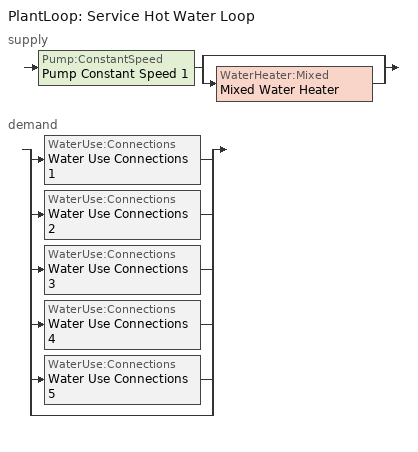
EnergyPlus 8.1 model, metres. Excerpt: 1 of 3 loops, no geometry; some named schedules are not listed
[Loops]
PlantLoop 'Service Hot Water Loop'
 supply: Pump:ConstantSpeed 'Pump Constant Speed 1' > split
  | bypass
  | WaterHeater:Mixed 'Mixed Water Heater'
 demand: split
  | WaterUse:Connections 'Water Use Connections 1'
  | WaterUse:Connections 'Water Use Connections 2'
  | WaterUse:Connections 'Water Use Connections 3'
  | WaterUse:Connections 'Water Use Connections 4'
  | WaterUse:Connections 'Water Use Connections 5'
  | bypass
[PlantLoop]
Service Hot Water Loop: Fluid Type=Water; Plant Equipment Operation Scheme=Service Hot Water Loop Operation Scheme List; Maximum Loop Temperature {C}=100; Minimum Loop Temperature {C}=0; Maximum Loop Flow Rate {m3/s}=Autosize; Minimum Loop Flow Rate {m3/s}=0; Plant Loop Volume {m3}=Autocalculate; Load Distribution Scheme=Optimal
[PlantEquipmentOperationSchemes]
Service Hot Water Loop Operation Scheme List: Control Scheme Object Type 1=PlantEquipmentOperation:HeatingLoad; Control Scheme Name 1=Service Hot Water Loop Heating Operation Scheme; Control Scheme Schedule Name 1=Always On Discrete
[PlantEquipmentOperation:HeatingLoad]
Service Hot Water Loop Heating Operation Scheme: Load Range Lower Limit 1 {W}=0; Load Range Upper Limit 1 {W}=1000000000; Range Equipment List Name 1=Service Hot Water Loop Heating Equipment List
[PlantEquipmentList]
Service Hot Water Loop Heating Equipment List: WaterHeater:Mixed, Mixed Water Heater
[Sizing:Plant]
Service Hot Water Loop: Loop Type=Heating; Design Loop Exit Temperature {C}=60; Loop Design Temperature Difference {deltaC}=50
[Pump:ConstantSpeed]
Pump Constant Speed 1: Rated Flow Rate {m3/s}=Autosize; Rated Pump Head {Pa}=0.001; Rated Power Consumption {W}=0.001; Motor Efficiency=0.999; Fraction of Motor Inefficiencies to Fluid Stream=1; Pump Control Type=Intermittent
[WaterHeater:Mixed]
Mixed Water Heater: Tank Volume {m3}=0.3785; Setpoint Temperature Schedule=Constant 110F Temperature; Deadband Temperature Difference {deltaC}=2; Maximum Temperature Limit {C}=82.22; Heater Control Type=Cycle; Heater Maximum Capacity {W}=845000; Heater Ignition Minimum Flow Rate {m3/s}=0; Heater Ignition Delay {s}=0; Heater Fuel Type=NaturalGas; Heater Thermal Efficiency=0.8; Off Cycle Parasitic Fuel Consumption Rate {W}=20; Off Cycle Parasitic Fuel Type=NaturalGas; Off Cycle Parasitic Heat Fraction to Tank=0.8; On Cycle Parasitic Fuel Consumption Rate {W}=0; On Cycle Parasitic Fuel Type=NaturalGas; On Cycle Parasitic Heat Fraction to Tank=0; Ambient Temperature Indicator=Zone; Ambient Temperature Zone=living; Off Cycle Loss Coefficient to Ambient Temperature {W/K}=6; Off Cycle Loss Fraction to Zone=1; On Cycle Loss Coefficient to Ambient Temperature {W/K}=6; On Cycle Loss Fraction to Zone=1; Use Side Effectiveness=1; Source Side Effectiveness=1; Use Side Design Flow Rate {m3/s}=Autosize; Source Side Design Flow Rate {m3/s}=Autosize; Indirect Water Heating Recovery Time {hr}=1.5
[WaterUse:Connections]
Name | Water Use Equipment Name 1
Water Use Connections 1 | dishwasher
Water Use Connections 2 | clothes_washer
Water Use Connections 3 | showers
Water Use Connections 4 | baths
Water Use Connections 5 | sinks
[WaterUse:Equipment] Target Temperature Schedule=Constant 110F Temperature; Zone=living
Name | Peak Flow Rate {m3/s} | Flow Rate Fraction Schedule
dishwasher | 5.26393e-07 | Monthly draw profile for dishwasher
clothes_washer | 4.24113e-07 | Monthly draw profile for clothes_washer
showers | 3.14445e-06 | Monthly draw profile for showers
baths | 9.47766e-07 | Monthly draw profile for baths
sinks | 1.78261e-06 | Monthly draw profile for sinks
[SetpointManager:Scheduled]
Setpoint Manager Scheduled 1: Control Variable=Temperature; Schedule=SHW Temp
[Schedule:Day:Interval]
Schedule Day 11; Schedule Day 112; Schedule Day 37; Schedule Day 62: No, 24:00, 0
Schedule Day 114: No, 01:00, 0.0798259, 02:00, 0.039913, 03:00, 0.039913, 04:00, 0.039913, 05:00, 0.0798259, 06:00, 0.189587, 07:00, 0.458999, 08:00, 0.578738, 09:00, 0.658564, 10:00, 0.578738, 11:00, 0.458999, 12:00, 0.349238, 13:00, 0.309325, 14:00, 0.2295, 15:00, 0.2295, 16:00, 0.2295, 17:00, 0.389151, 18:00, 0.458999, 19:00, 0.768325, 20:00, 0.997824, 21:00, 0.997824, 22:00, 0.768325, 23:00, 0.658564, 24:00, 0.389151
Schedule Day 116: No, 01:00, 0.08, 02:00, 0.04, 03:00, 0.04, 04:00, 0.04, 05:00, 0.08, 06:00, 0.19, 07:00, 0.46, 08:00, 0.58, 09:00, 0.66, 10:00, 0.58, 11:00, 0.46, 12:00, 0.35, 13:00, 0.31, 14:00, 0.23, 15:00, 0.23, 16:00, 0.23, 17:00, 0.39, 18:00, 0.46, 19:00, 0.77, 20:00, 1, 21:00, 1, 22:00, 0.77, 23:00, 0.66, 24:00, 0.39
Schedule Day 118: No, 01:00, 0.0798123, 02:00, 0.0399061, 03:00, 0.0399061, 04:00, 0.0399061, 05:00, 0.0798123, 06:00, 0.189554, 07:00, 0.458921, 08:00, 0.578639, 09:00, 0.658451, 10:00, 0.578639, 11:00, 0.458921, 12:00, 0.349179, 13:00, 0.309273, 14:00, 0.22946, 15:00, 0.22946, 16:00, 0.22946, 17:00, 0.389085, 18:00, 0.458921, 19:00, 0.768193, 20:00, 0.997653, 21:00, 0.997653, 22:00, 0.768193, 23:00, 0.658451, 24:00, 0.389085
Schedule Day 120: No, 01:00, 0.0792802, 02:00, 0.0396401, 03:00, 0.0396401, 04:00, 0.0396401, 05:00, 0.0792802, 06:00, 0.18829, 07:00, 0.455861, 08:00, 0.574781, 09:00, 0.654061, 10:00, 0.574781, 11:00, 0.455861, 12:00, 0.346851, 13:00, 0.307211, 14:00, 0.22793, 15:00, 0.22793, 16:00, 0.22793, 17:00, 0.386491, 18:00, 0.455861, 19:00, 0.763071, 20:00, 0.991002, 21:00, 0.991002, 22:00, 0.763071, 23:00, 0.654061, 24:00, 0.386491
Schedule Day 122: No, 01:00, 0.0784708, 02:00, 0.0392354, 03:00, 0.0392354, 04:00, 0.0392354, 05:00, 0.0784708, 06:00, 0.186368, 07:00, 0.451207, 08:00, 0.568913, 09:00, 0.647384, 10:00, 0.568913, 11:00, 0.451207, 12:00, 0.34331, 13:00, 0.304074, 14:00, 0.225604, 15:00, 0.225604, 16:00, 0.225604, 17:00, 0.382545, 18:00, 0.451207, 19:00, 0.755282, 20:00, 0.980885, 21:00, 0.980885, 22:00, 0.755282, 23:00, 0.647384, 24:00, 0.382545
Schedule Day 124: No, 01:00, 0.0775403, 02:00, 0.0387702, 03:00, 0.0387702, 04:00, 0.0387702, 05:00, 0.0775403, 06:00, 0.184158, 07:00, 0.445857, 08:00, 0.562167, 09:00, 0.639708, 10:00, 0.562167, 11:00, 0.445857, 12:00, 0.339239, 13:00, 0.300469, 14:00, 0.222928, 15:00, 0.222928, 16:00, 0.222928, 17:00, 0.378009, 18:00, 0.445857, 19:00, 0.746326, 20:00, 0.969254, 21:00, 0.969254, 22:00, 0.746326, 23:00, 0.639708, 24:00, 0.378009
Schedule Day 126: No, 01:00, 0.0767551, 02:00, 0.0383776, 03:00, 0.0383776, 04:00, 0.0383776, 05:00, 0.0767551, 06:00, 0.182293, 07:00, 0.441342, 08:00, 0.556475, 09:00, 0.63323, 10:00, 0.556475, 11:00, 0.441342, 12:00, 0.335804, 13:00, 0.297426, 14:00, 0.220671, 15:00, 0.220671, 16:00, 0.220671, 17:00, 0.374181, 18:00, 0.441342, 19:00, 0.738768, 20:00, 0.959439, 21:00, 0.959439, 22:00, 0.738768, 23:00, 0.63323, 24:00, 0.374181
Schedule Day 128: No, 01:00, 0.0764171, 02:00, 0.0382086, 03:00, 0.0382086, 04:00, 0.0382086, 05:00, 0.0764171, 06:00, 0.181491, 07:00, 0.439399, 08:00, 0.554024, 09:00, 0.630441, 10:00, 0.554024, 11:00, 0.439399, 12:00, 0.334325, 13:00, 0.296116, 14:00, 0.219699, 15:00, 0.219699, 16:00, 0.219699, 17:00, 0.372534, 18:00, 0.439399, 19:00, 0.735515, 20:00, 0.955214, 21:00, 0.955214, 22:00, 0.735515, 23:00, 0.630441, 24:00, 0.372534
Schedule Day 13; Schedule Day 15; Schedule Day 17; Schedule Day 19; Schedule Day 21; Schedule Day 23; Schedule Day 25; Schedule Day 27; Schedule Day 29; Schedule Day 31; Schedule Day 33; Schedule Day 35: No, 01:00, 0.135135, 02:00, 0.0630631, 03:00, 0.045045, 04:00, 0.027027, 05:00, 0.027027, 06:00, 0.0900901, 07:00, 0.18018, 08:00, 0.279279, 09:00, 0.522523, 10:00, 0.585586, 11:00, 0.504505, 12:00, 0.432432, 13:00, 0.369369, 14:00, 0.414414, 15:00, 0.342342, 16:00, 0.324324, 17:00, 0.342342, 18:00, 0.441441, 19:00, 0.783784, 20:00, 1, 21:00, 0.810811, 22:00, 0.603604, 23:00, 0.396396, 24:00, 0.279279
Schedule Day 36: No, 24:00, 43.3333
Schedule Day 39; Schedule Day 41; Schedule Day 43; Schedule Day 45; Schedule Day 47; Schedule Day 49; Schedule Day 51; Schedule Day 53; Schedule Day 55; Schedule Day 57; Schedule Day 59; Schedule Day 61: No, 01:00, 0.104651, 02:00, 0.0813953, 03:00, 0.0465116, 04:00, 0.0465116, 05:00, 0.0813953, 06:00, 0.127907, 07:00, 0.255814, 08:00, 0.569767, 09:00, 0.848837, 10:00, 1, 11:00, 0.976744, 12:00, 0.872093, 13:00, 0.77907, 14:00, 0.697674, 15:00, 0.604651, 16:00, 0.569767, 17:00, 0.581395, 18:00, 0.569767, 19:00, 0.569767, 20:00, 0.569767, 21:00, 0.569767, 22:00, 0.546512, 23:00, 0.372093, 24:00, 0.197674
Schedule Day 64: No, 01:00, 0.0930719, 02:00, 0.0423054, 03:00, 0.0253833, 04:00, 0.0423054, 05:00, 0.118455, 06:00, 0.439976, 07:00, 0.998408, 08:00, 0.989947, 09:00, 0.803803, 10:00, 0.62612, 11:00, 0.507665, 12:00, 0.397671, 13:00, 0.287677, 14:00, 0.245371, 15:00, 0.211527, 16:00, 0.219988, 17:00, 0.253833, 18:00, 0.329982, 19:00, 0.355366, 20:00, 0.355366, 21:00, 0.355366, 22:00, 0.346904, 23:00, 0.245371, 24:00, 0.177683
Schedule Day 66: No, 01:00, 0.0932203, 02:00, 0.0423729, 03:00, 0.0254237, 04:00, 0.0423729, 05:00, 0.118644, 06:00, 0.440678, 07:00, 1, 08:00, 0.991525, 09:00, 0.805085, 10:00, 0.627119, 11:00, 0.508475, 12:00, 0.398305, 13:00, 0.288136, 14:00, 0.245763, 15:00, 0.211864, 16:00, 0.220339, 17:00, 0.254237, 18:00, 0.330508, 19:00, 0.355932, 20:00, 0.355932, 21:00, 0.355932, 22:00, 0.347458, 23:00, 0.245763, 24:00, 0.177966
Schedule Day 68: No, 01:00, 0.0930603, 02:00, 0.0423001, 03:00, 0.0253801, 04:00, 0.0423001, 05:00, 0.11844, 06:00, 0.439921, 07:00, 0.998283, 08:00, 0.989823, 09:00, 0.803702, 10:00, 0.626042, 11:00, 0.507602, 12:00, 0.397621, 13:00, 0.287641, 14:00, 0.245341, 15:00, 0.211501, 16:00, 0.219961, 17:00, 0.253801, 18:00, 0.329941, 19:00, 0.355321, 20:00, 0.355321, 21:00, 0.355321, 22:00, 0.346861, 23:00, 0.245341, 24:00, 0.177661
Schedule Day 70: No, 01:00, 0.0926066, 02:00, 0.0420939, 03:00, 0.0252563, 04:00, 0.0420939, 05:00, 0.117863, 06:00, 0.437777, 07:00, 0.993416, 08:00, 0.984997, 09:00, 0.799784, 10:00, 0.62299, 11:00, 0.505127, 12:00, 0.395683, 13:00, 0.286239, 14:00, 0.244145, 15:00, 0.21047, 16:00, 0.218888, 17:00, 0.252563, 18:00, 0.328332, 19:00, 0.353589, 20:00, 0.353589, 21:00, 0.353589, 22:00, 0.34517, 23:00, 0.244145, 24:00, 0.176794
Schedule Day 72: No, 01:00, 0.0919165, 02:00, 0.0417802, 03:00, 0.0250681, 04:00, 0.0417802, 05:00, 0.116985, 06:00, 0.434515, 07:00, 0.986014, 08:00, 0.977658, 09:00, 0.793825, 10:00, 0.618348, 11:00, 0.501363, 12:00, 0.392734, 13:00, 0.284106, 14:00, 0.242325, 15:00, 0.208901, 16:00, 0.217257, 17:00, 0.250681, 18:00, 0.325886, 19:00, 0.350954, 20:00, 0.350954, 21:00, 0.350954, 22:00, 0.342598, 23:00, 0.242325, 24:00, 0.175477
Schedule Day 74: No, 01:00, 0.0911232, 02:00, 0.0414196, 03:00, 0.0248518, 04:00, 0.0414196, 05:00, 0.115975, 06:00, 0.430764, 07:00, 0.977503, 08:00, 0.96922, 09:00, 0.786973, 10:00, 0.613011, 11:00, 0.497036, 12:00, 0.389345, 13:00, 0.281654, 14:00, 0.240234, 15:00, 0.207098, 16:00, 0.215382, 17:00, 0.248518, 18:00, 0.323073, 19:00, 0.347925, 20:00, 0.347925, 21:00, 0.347925, 22:00, 0.339641, 23:00, 0.240234, 24:00, 0.173962
Schedule Day 76: No, 01:00, 0.0904537, 02:00, 0.0411153, 03:00, 0.0246692, 04:00, 0.0411153, 05:00, 0.115123, 06:00, 0.427599, 07:00, 0.970322, 08:00, 0.962099, 09:00, 0.781191, 10:00, 0.608507, 11:00, 0.493384, 12:00, 0.386484, 13:00, 0.279584, 14:00, 0.238469, 15:00, 0.205577, 16:00, 0.2138, 17:00, 0.246692, 18:00, 0.3207, 19:00, 0.345369, 20:00, 0.345369, 21:00, 0.345369, 22:00, 0.337146, 23:00, 0.238469, 24:00, 0.172684
Schedule Day 78: No, 01:00, 0.0901656, 02:00, 0.0409843, 03:00, 0.0245906, 04:00, 0.0409843, 05:00, 0.114756, 06:00, 0.426237, 07:00, 0.967231, 08:00, 0.959034, 09:00, 0.778703, 10:00, 0.606568, 11:00, 0.491812, 12:00, 0.385253, 13:00, 0.278694, 14:00, 0.237709, 15:00, 0.204922, 16:00, 0.213119, 17:00, 0.245906, 18:00, 0.319678, 19:00, 0.344268, 20:00, 0.344268, 21:00, 0.344268, 22:00, 0.336072, 23:00, 0.237709, 24:00, 0.172134
Schedule Day 80: No, 01:00, 0.0903888, 02:00, 0.0410858, 03:00, 0.0246515, 04:00, 0.0410858, 05:00, 0.11504, 06:00, 0.427293, 07:00, 0.969625, 08:00, 0.961408, 09:00, 0.780631, 10:00, 0.60807, 11:00, 0.49303, 12:00, 0.386207, 13:00, 0.279384, 14:00, 0.238298, 15:00, 0.205429, 16:00, 0.213646, 17:00, 0.246515, 18:00, 0.320469, 19:00, 0.345121, 20:00, 0.345121, 21:00, 0.345121, 22:00, 0.336904, 23:00, 0.238298, 24:00, 0.17256
Schedule Day 82: No, 01:00, 0.0910216, 02:00, 0.0413735, 03:00, 0.0248241, 04:00, 0.0413735, 05:00, 0.115846, 06:00, 0.430284, 07:00, 0.976414, 08:00, 0.968139, 09:00, 0.786096, 10:00, 0.612327, 11:00, 0.496482, 12:00, 0.388911, 13:00, 0.28134, 14:00, 0.239966, 15:00, 0.206867, 16:00, 0.215142, 17:00, 0.248241, 18:00, 0.322713, 19:00, 0.347537, 20:00, 0.347537, 21:00, 0.347537, 22:00, 0.339262, 23:00, 0.239966, 24:00, 0.173769
Schedule Day 84: No, 01:00, 0.0918134, 02:00, 0.0417334, 03:00, 0.02504, 04:00, 0.0417334, 05:00, 0.116853, 06:00, 0.434027, 07:00, 0.984908, 08:00, 0.976561, 09:00, 0.792934, 10:00, 0.617654, 11:00, 0.500801, 12:00, 0.392294, 13:00, 0.283787, 14:00, 0.242054, 15:00, 0.208667, 16:00, 0.217014, 17:00, 0.2504, 18:00, 0.32552, 19:00, 0.35056, 20:00, 0.35056, 21:00, 0.35056, 22:00, 0.342214, 23:00, 0.242054, 24:00, 0.17528
Schedule Day 86: No, 01:00, 0.0925269, 02:00, 0.0420577, 03:00, 0.0252346, 04:00, 0.0420577, 05:00, 0.117761, 06:00, 0.4374, 07:00, 0.992561, 08:00, 0.984149, 09:00, 0.799096, 10:00, 0.622453, 11:00, 0.504692, 12:00, 0.395342, 13:00, 0.285992, 14:00, 0.243934, 15:00, 0.210288, 16:00, 0.2187, 17:00, 0.252346, 18:00, 0.32805, 19:00, 0.353284, 20:00, 0.353284, 21:00, 0.353284, 22:00, 0.344873, 23:00, 0.243934, 24:00, 0.176642
[Schedule:Week:Daily]
Schedule:Week:Daily {f413d30e-b1ee-4d59-aceb-b86b070c9272}: Schedule Day 36, Schedule Day 36, Schedule Day 36, Schedule Day 36, Schedule Day 36, Schedule Day 36, Schedule Day 36, Schedule Day 36, Schedule Day 36, Schedule Day 36, Schedule Day 36, Schedule Day 36
Schedule:Week:Daily {087d6142-1be2-404c-89c7-a1e7f59581a7}: Schedule Day 114, Schedule Day 114, Schedule Day 114, Schedule Day 114, Schedule Day 114, Schedule Day 114, Schedule Day 114, Schedule Day 112, Schedule Day 112, Schedule Day 112, Schedule Day 112, Schedule Day 112
Schedule:Week:Daily {2fd7cc4f-78a4-4c0f-a150-5fd6f3840ce9}: Schedule Day 114, Schedule Day 114, Schedule Day 114, Schedule Day 116, Schedule Day 116, Schedule Day 116, Schedule Day 116, Schedule Day 112, Schedule Day 112, Schedule Day 112, Schedule Day 112, Schedule Day 112
Schedule:Week:Daily {6b2b77af-d6fe-474c-b6f1-b42f602c770c}: Schedule Day 116, Schedule Day 116, Schedule Day 116, Schedule Day 116, Schedule Day 116, Schedule Day 116, Schedule Day 116, Schedule Day 112, Schedule Day 112, Schedule Day 112, Schedule Day 112, Schedule Day 112
Schedule:Week:Daily {4e7c460a-6aa8-4ac0-8d00-b1815513b861}: Schedule Day 116, Schedule Day 116, Schedule Day 116, Schedule Day 118, Schedule Day 118, Schedule Day 118, Schedule Day 118, Schedule Day 112, Schedule Day 112, Schedule Day 112, Schedule Day 112, Schedule Day 112
Schedule:Week:Daily {c20587cd-efe1-4a78-9dd8-3420a7fa6f3e}: Schedule Day 118, Schedule Day 118, Schedule Day 118, Schedule Day 118, Schedule Day 118, Schedule Day 118, Schedule Day 118, Schedule Day 112, Schedule Day 112, Schedule Day 112, Schedule Day 112, Schedule Day 112
Schedule:Week:Daily {96cd7041-2313-4621-98bd-c64bd45f76a2}: Schedule Day 118, Schedule Day 118, Schedule Day 118, Schedule Day 118, Schedule Day 118, Schedule Day 118, Schedule Day 120, Schedule Day 112, Schedule Day 112, Schedule Day 112, Schedule Day 112, Schedule Day 112
Schedule:Week:Daily {b7e110d2-04f7-4c48-bafd-0fdfd7e83f6c}: Schedule Day 120, Schedule Day 120, Schedule Day 120, Schedule Day 120, Schedule Day 120, Schedule Day 120, Schedule Day 120, Schedule Day 112, Schedule Day 112, Schedule Day 112, Schedule Day 112, Schedule Day 112
Schedule:Week:Daily {84837560-118c-465c-90de-b48fc022cad1}: Schedule Day 120, Schedule Day 122, Schedule Day 122, Schedule Day 122, Schedule Day 122, Schedule Day 122, Schedule Day 122, Schedule Day 112, Schedule Day 112, Schedule Day 112, Schedule Day 112, Schedule Day 112
Schedule:Week:Daily {3f833184-92cf-4d84-818d-194a08c412dd}: Schedule Day 122, Schedule Day 122, Schedule Day 122, Schedule Day 122, Schedule Day 122, Schedule Day 122, Schedule Day 122, Schedule Day 112, Schedule Day 112, Schedule Day 112, Schedule Day 112, Schedule Day 112
Schedule:Week:Daily {e2756aff-a92c-4a5d-a98d-409435b14ba3}: Schedule Day 122, Schedule Day 122, Schedule Day 122, Schedule Day 122, Schedule Day 124, Schedule Day 124, Schedule Day 124, Schedule Day 112, Schedule Day 112, Schedule Day 112, Schedule Day 112, Schedule Day 112
Schedule:Week:Daily {84a600d6-a368-4527-8859-690532525771}: Schedule Day 124, Schedule Day 124, Schedule Day 124, Schedule Day 124, Schedule Day 124, Schedule Day 124, Schedule Day 124, Schedule Day 112, Schedule Day 112, Schedule Day 112, Schedule Day 112, Schedule Day 112
Schedule:Week:Daily {2e02d161-9517-4012-98e5-a099b64fc93f}: Schedule Day 124, Schedule Day 124, Schedule Day 124, Schedule Day 124, Schedule Day 124, Schedule Day 124, Schedule Day 126, Schedule Day 112, Schedule Day 112, Schedule Day 112, Schedule Day 112, Schedule Day 112
Schedule:Week:Daily {83a80990-e778-4882-ad1a-2fc3ae5b3872}: Schedule Day 126, Schedule Day 126, Schedule Day 126, Schedule Day 126, Schedule Day 126, Schedule Day 126, Schedule Day 126, Schedule Day 112, Schedule Day 112, Schedule Day 112, Schedule Day 112, Schedule Day 112
Schedule:Week:Daily {0416c406-6e98-488d-a36e-ab8c859a5ace}: Schedule Day 126, Schedule Day 126, Schedule Day 128, Schedule Day 128, Schedule Day 128, Schedule Day 128, Schedule Day 128, Schedule Day 112, Schedule Day 112, Schedule Day 112, Schedule Day 112, Schedule Day 112
Schedule:Week:Daily {a30d74aa-4b31-4c3f-a81a-4e1846db749a}: Schedule Day 128, Schedule Day 128, Schedule Day 128, Schedule Day 128, Schedule Day 128, Schedule Day 128, Schedule Day 128, Schedule Day 112, Schedule Day 112, Schedule Day 112, Schedule Day 112, Schedule Day 112
Schedule:Week:Daily {510fe0b1-7cb3-4ee6-8958-6e6294f3d74f}: Schedule Day 128, Schedule Day 128, Schedule Day 128, Schedule Day 128, Schedule Day 128, Schedule Day 130, Schedule Day 130, Schedule Day 112, Schedule Day 112, Schedule Day 112, Schedule Day 112, Schedule Day 112
Schedule:Week:Daily {61092898-7b26-44d9-bbe7-7e636d94e8f5}: Schedule Day 130, Schedule Day 130, Schedule Day 130, Schedule Day 130, Schedule Day 130, Schedule Day 130, Schedule Day 130, Schedule Day 112, Schedule Day 112, Schedule Day 112, Schedule Day 112, Schedule Day 112
Schedule:Week:Daily {c4bc7fc6-5e36-4184-9624-5fad7dba2b2d}: Schedule Day 132, Schedule Day 132, Schedule Day 132, Schedule Day 132, Schedule Day 132, Schedule Day 132, Schedule Day 132, Schedule Day 112, Schedule Day 112, Schedule Day 112, Schedule Day 112, Schedule Day 112
Schedule:Week:Daily {e7a4875b-f4f2-40b7-bcd1-d59b48ee9664}: Schedule Day 132, Schedule Day 132, Schedule Day 132, Schedule Day 134, Schedule Day 134, Schedule Day 134, Schedule Day 134, Schedule Day 112, Schedule Day 112, Schedule Day 112, Schedule Day 112, Schedule Day 112
Schedule:Week:Daily {6389a5b9-bcd3-4409-b427-45ae28e739bf}: Schedule Day 134, Schedule Day 134, Schedule Day 134, Schedule Day 134, Schedule Day 134, Schedule Day 134, Schedule Day 134, Schedule Day 112, Schedule Day 112, Schedule Day 112, Schedule Day 112, Schedule Day 112
Schedule:Week:Daily {3d3ad962-7645-4043-8e9f-005f3d3687da}: Schedule Day 134, Schedule Day 134, Schedule Day 134, Schedule Day 134, Schedule Day 134, Schedule Day 136, Schedule Day 136, Schedule Day 112, Schedule Day 112, Schedule Day 112, Schedule Day 112, Schedule Day 112
Schedule:Week:Daily {9f8a8ce2-ada9-48aa-80ef-cd9b8d948bc9}: Schedule Day 136, Schedule Day 136, Schedule Day 136, Schedule Day 136, Schedule Day 136, Schedule Day 136, Schedule Day 136, Schedule Day 112, Schedule Day 112, Schedule Day 112, Schedule Day 112, Schedule Day 112
Schedule:Week:Daily {e3bd5b9f-f0c6-498f-86c7-ada6167724ee}: Schedule Day 39, Schedule Day 39, Schedule Day 39, Schedule Day 39, Schedule Day 39, Schedule Day 39, Schedule Day 39, Schedule Day 37, Schedule Day 37, Schedule Day 37, Schedule Day 37, Schedule Day 37
Schedule:Week:Daily {433d9252-bcd5-4427-8e28-d429a18c8e3a}: Schedule Day 39, Schedule Day 39, Schedule Day 39, Schedule Day 41, Schedule Day 41, Schedule Day 41, Schedule Day 41, Schedule Day 37, Schedule Day 37, Schedule Day 37, Schedule Day 37, Schedule Day 37
Schedule:Week:Daily {b9beab4a-703f-4144-854b-e566f01ba4c1}: Schedule Day 41, Schedule Day 41, Schedule Day 41, Schedule Day 41, Schedule Day 41, Schedule Day 41, Schedule Day 41, Schedule Day 37, Schedule Day 37, Schedule Day 37, Schedule Day 37, Schedule Day 37
Schedule:Week:Daily {86856023-c6ac-4003-b638-8b2dba62180e}: Schedule Day 41, Schedule Day 41, Schedule Day 41, Schedule Day 43, Schedule Day 43, Schedule Day 43, Schedule Day 43, Schedule Day 37, Schedule Day 37, Schedule Day 37, Schedule Day 37, Schedule Day 37
Schedule:Week:Daily {4aeb8d85-e067-4214-b9c8-58759ebbe25f}: Schedule Day 43, Schedule Day 43, Schedule Day 43, Schedule Day 43, Schedule Day 43, Schedule Day 43, Schedule Day 43, Schedule Day 37, Schedule Day 37, Schedule Day 37, Schedule Day 37, Schedule Day 37
Schedule:Week:Daily {218ad35c-6205-4e72-a964-b800d56c31b6}: Schedule Day 43, Schedule Day 43, Schedule Day 43, Schedule Day 43, Schedule Day 43, Schedule Day 43, Schedule Day 45, Schedule Day 37, Schedule Day 37, Schedule Day 37, Schedule Day 37, Schedule Day 37
Schedule:Week:Daily {39b347f8-dbc3-453a-bafa-1b46469d2006}: Schedule Day 45, Schedule Day 45, Schedule Day 45, Schedule Day 45, Schedule Day 45, Schedule Day 45, Schedule Day 45, Schedule Day 37, Schedule Day 37, Schedule Day 37, Schedule Day 37, Schedule Day 37
Schedule:Week:Daily {05c578de-7eb8-4bde-99e2-4f7b790a7c51}: Schedule Day 45, Schedule Day 47, Schedule Day 47, Schedule Day 47, Schedule Day 47, Schedule Day 47, Schedule Day 47, Schedule Day 37, Schedule Day 37, Schedule Day 37, Schedule Day 37, Schedule Day 37
Schedule:Week:Daily {5b8599da-93f4-4fdb-825d-58d663965bc2}: Schedule Day 47, Schedule Day 47, Schedule Day 47, Schedule Day 47, Schedule Day 47, Schedule Day 47, Schedule Day 47, Schedule Day 37, Schedule Day 37, Schedule Day 37, Schedule Day 37, Schedule Day 37
Schedule:Week:Daily {ec2eeb20-3ee6-4091-9e9c-228c6326ac43}: Schedule Day 47, Schedule Day 47, Schedule Day 47, Schedule Day 47, Schedule Day 49, Schedule Day 49, Schedule Day 49, Schedule Day 37, Schedule Day 37, Schedule Day 37, Schedule Day 37, Schedule Day 37
Schedule:Week:Daily {bc937d10-6651-4726-af30-458a34308eb2}: Schedule Day 49, Schedule Day 49, Schedule Day 49, Schedule Day 49, Schedule Day 49, Schedule Day 49, Schedule Day 49, Schedule Day 37, Schedule Day 37, Schedule Day 37, Schedule Day 37, Schedule Day 37
Schedule:Week:Daily {ce1ff03c-4c3e-426b-b02d-21dde05948ea}: Schedule Day 49, Schedule Day 49, Schedule Day 49, Schedule Day 49, Schedule Day 49, Schedule Day 49, Schedule Day 51, Schedule Day 37, Schedule Day 37, Schedule Day 37, Schedule Day 37, Schedule Day 37
Schedule:Week:Daily {1b465a5a-cacb-46ac-9ad8-b133d665487e}: Schedule Day 51, Schedule Day 51, Schedule Day 51, Schedule Day 51, Schedule Day 51, Schedule Day 51, Schedule Day 51, Schedule Day 37, Schedule Day 37, Schedule Day 37, Schedule Day 37, Schedule Day 37
Schedule:Week:Daily {e0f58f13-24e8-49ef-b494-134681c8b3e5}: Schedule Day 51, Schedule Day 51, Schedule Day 53, Schedule Day 53, Schedule Day 53, Schedule Day 53, Schedule Day 53, Schedule Day 37, Schedule Day 37, Schedule Day 37, Schedule Day 37, Schedule Day 37
Schedule:Week:Daily {cb9ff5cf-3388-4dbe-b3a3-d77724660530}: Schedule Day 53, Schedule Day 53, Schedule Day 53, Schedule Day 53, Schedule Day 53, Schedule Day 53, Schedule Day 53, Schedule Day 37, Schedule Day 37, Schedule Day 37, Schedule Day 37, Schedule Day 37
Schedule:Week:Daily {3db2eb18-0497-437d-8141-f7dfa7c9c9b2}: Schedule Day 53, Schedule Day 53, Schedule Day 53, Schedule Day 53, Schedule Day 53, Schedule Day 55, Schedule Day 55, Schedule Day 37, Schedule Day 37, Schedule Day 37, Schedule Day 37, Schedule Day 37
Schedule:Week:Daily {0e5805bb-72fa-4287-8a37-f226d8b70d3d}: Schedule Day 55, Schedule Day 55, Schedule Day 55, Schedule Day 55, Schedule Day 55, Schedule Day 55, Schedule Day 55, Schedule Day 37, Schedule Day 37, Schedule Day 37, Schedule Day 37, Schedule Day 37
Schedule:Week:Daily {910bd1ef-bfc8-4b16-912e-feed0c1c7436}: Schedule Day 57, Schedule Day 57, Schedule Day 57, Schedule Day 57, Schedule Day 57, Schedule Day 57, Schedule Day 57, Schedule Day 37, Schedule Day 37, Schedule Day 37, Schedule Day 37, Schedule Day 37
Schedule:Week:Daily {bc1e7bbc-6be2-442b-b85e-676d9fcda1a0}: Schedule Day 57, Schedule Day 57, Schedule Day 57, Schedule Day 59, Schedule Day 59, Schedule Day 59, Schedule Day 59, Schedule Day 37, Schedule Day 37, Schedule Day 37, Schedule Day 37, Schedule Day 37
Schedule:Week:Daily {845a2cf4-1e02-4adb-b9f6-c3c76168a424}: Schedule Day 59, Schedule Day 59, Schedule Day 59, Schedule Day 59, Schedule Day 59, Schedule Day 59, Schedule Day 59, Schedule Day 37, Schedule Day 37, Schedule Day 37, Schedule Day 37, Schedule Day 37
Schedule:Week:Daily {aec7b4e3-2814-45a6-89e2-835f9d6265f3}: Schedule Day 59, Schedule Day 59, Schedule Day 59, Schedule Day 59, Schedule Day 59, Schedule Day 61, Schedule Day 61, Schedule Day 37, Schedule Day 37, Schedule Day 37, Schedule Day 37, Schedule Day 37
Schedule:Week:Daily {d6ac3cff-b4dc-4b63-8e2c-cec01008919a}: Schedule Day 61, Schedule Day 61, Schedule Day 61, Schedule Day 61, Schedule Day 61, Schedule Day 61, Schedule Day 61, Schedule Day 37, Schedule Day 37, Schedule Day 37, Schedule Day 37, Schedule Day 37
Schedule:Week:Daily {c0bafc01-635c-45d6-bf04-970712cf21c9}: Schedule Day 13, Schedule Day 13, Schedule Day 13, Schedule Day 13, Schedule Day 13, Schedule Day 13, Schedule Day 13, Schedule Day 11, Schedule Day 11, Schedule Day 11, Schedule Day 11, Schedule Day 11
Schedule:Week:Daily {877625fa-aa2d-408b-8784-0c4538083283}: Schedule Day 13, Schedule Day 13, Schedule Day 13, Schedule Day 15, Schedule Day 15, Schedule Day 15, Schedule Day 15, Schedule Day 11, Schedule Day 11, Schedule Day 11, Schedule Day 11, Schedule Day 11
Schedule:Week:Daily {a31d5663-cc22-4f80-a337-fa36250fe42a}: Schedule Day 15, Schedule Day 15, Schedule Day 15, Schedule Day 15, Schedule Day 15, Schedule Day 15, Schedule Day 15, Schedule Day 11, Schedule Day 11, Schedule Day 11, Schedule Day 11, Schedule Day 11
Schedule:Week:Daily {58fd1082-df14-4d31-b229-3f1b77209736}: Schedule Day 15, Schedule Day 15, Schedule Day 15, Schedule Day 17, Schedule Day 17, Schedule Day 17, Schedule Day 17, Schedule Day 11, Schedule Day 11, Schedule Day 11, Schedule Day 11, Schedule Day 11
Schedule:Week:Daily {1026c719-075c-4605-b1ea-7f83109e9d15}: Schedule Day 17, Schedule Day 17, Schedule Day 17, Schedule Day 17, Schedule Day 17, Schedule Day 17, Schedule Day 17, Schedule Day 11, Schedule Day 11, Schedule Day 11, Schedule Day 11, Schedule Day 11
Schedule:Week:Daily {875824ea-1aff-429c-bed2-4dac494e4e11}: Schedule Day 17, Schedule Day 17, Schedule Day 17, Schedule Day 17, Schedule Day 17, Schedule Day 17, Schedule Day 19, Schedule Day 11, Schedule Day 11, Schedule Day 11, Schedule Day 11, Schedule Day 11
Schedule:Week:Daily {ee0cf35b-fd85-49f0-8d40-e593a6075ca0}: Schedule Day 19, Schedule Day 19, Schedule Day 19, Schedule Day 19, Schedule Day 19, Schedule Day 19, Schedule Day 19, Schedule Day 11, Schedule Day 11, Schedule Day 11, Schedule Day 11, Schedule Day 11
Schedule:Week:Daily {ba8638c6-ad94-49f7-95cc-094fa6f93e0a}: Schedule Day 19, Schedule Day 21, Schedule Day 21, Schedule Day 21, Schedule Day 21, Schedule Day 21, Schedule Day 21, Schedule Day 11, Schedule Day 11, Schedule Day 11, Schedule Day 11, Schedule Day 11
Schedule:Week:Daily {e9d685ea-8edd-476a-b494-2aa5d889bec8}: Schedule Day 21, Schedule Day 21, Schedule Day 21, Schedule Day 21, Schedule Day 21, Schedule Day 21, Schedule Day 21, Schedule Day 11, Schedule Day 11, Schedule Day 11, Schedule Day 11, Schedule Day 11
Schedule:Week:Daily {92f8b808-db36-4fed-a7f7-c028260baf2d}: Schedule Day 21, Schedule Day 21, Schedule Day 21, Schedule Day 21, Schedule Day 23, Schedule Day 23, Schedule Day 23, Schedule Day 11, Schedule Day 11, Schedule Day 11, Schedule Day 11, Schedule Day 11
Schedule:Week:Daily {5be7ac42-b4f7-4c30-a37d-b84b34d6ddbf}: Schedule Day 23, Schedule Day 23, Schedule Day 23, Schedule Day 23, Schedule Day 23, Schedule Day 23, Schedule Day 23, Schedule Day 11, Schedule Day 11, Schedule Day 11, Schedule Day 11, Schedule Day 11
Schedule:Week:Daily {d54d4cc2-813e-46fd-8704-eb6523f94057}: Schedule Day 23, Schedule Day 23, Schedule Day 23, Schedule Day 23, Schedule Day 23, Schedule Day 23, Schedule Day 25, Schedule Day 11, Schedule Day 11, Schedule Day 11, Schedule Day 11, Schedule Day 11
Schedule:Week:Daily {d66b97a8-c6e8-498f-aac6-235746cafc91}: Schedule Day 25, Schedule Day 25, Schedule Day 25, Schedule Day 25, Schedule Day 25, Schedule Day 25, Schedule Day 25, Schedule Day 11, Schedule Day 11, Schedule Day 11, Schedule Day 11, Schedule Day 11
Schedule:Week:Daily {546d8135-f259-4907-b635-b85acace84e6}: Schedule Day 25, Schedule Day 25, Schedule Day 27, Schedule Day 27, Schedule Day 27, Schedule Day 27, Schedule Day 27, Schedule Day 11, Schedule Day 11, Schedule Day 11, Schedule Day 11, Schedule Day 11
Schedule:Week:Daily {f73fc462-c22c-431d-840b-1e6aac2abaee}: Schedule Day 27, Schedule Day 27, Schedule Day 27, Schedule Day 27, Schedule Day 27, Schedule Day 27, Schedule Day 27, Schedule Day 11, Schedule Day 11, Schedule Day 11, Schedule Day 11, Schedule Day 11
Schedule:Week:Daily {81ce3216-d6b4-49c1-b986-c6495766002d}: Schedule Day 27, Schedule Day 27, Schedule Day 27, Schedule Day 27, Schedule Day 27, Schedule Day 29, Schedule Day 29, Schedule Day 11, Schedule Day 11, Schedule Day 11, Schedule Day 11, Schedule Day 11
Schedule:Week:Daily {4cfd83fe-602c-4e92-8a38-8533d31d3cf2}: Schedule Day 29, Schedule Day 29, Schedule Day 29, Schedule Day 29, Schedule Day 29, Schedule Day 29, Schedule Day 29, Schedule Day 11, Schedule Day 11, Schedule Day 11, Schedule Day 11, Schedule Day 11
Schedule:Week:Daily {2f9d6ba1-0d0d-4c65-862d-8281da951f8c}: Schedule Day 31, Schedule Day 31, Schedule Day 31, Schedule Day 31, Schedule Day 31, Schedule Day 31, Schedule Day 31, Schedule Day 11, Schedule Day 11, Schedule Day 11, Schedule Day 11, Schedule Day 11
Schedule:Week:Daily {5a1454ae-5741-466c-9b55-eaf902fc29e1}: Schedule Day 31, Schedule Day 31, Schedule Day 31, Schedule Day 33, Schedule Day 33, Schedule Day 33, Schedule Day 33, Schedule Day 11, Schedule Day 11, Schedule Day 11, Schedule Day 11, Schedule Day 11
Schedule:Week:Daily {ac06be52-3e7d-4991-9dc6-1b7841ad0a4a}: Schedule Day 33, Schedule Day 33, Schedule Day 33, Schedule Day 33, Schedule Day 33, Schedule Day 33, Schedule Day 33, Schedule Day 11, Schedule Day 11, Schedule Day 11, Schedule Day 11, Schedule Day 11
Schedule:Week:Daily {394b8a93-50ad-4f31-8922-05dcc25b541e}: Schedule Day 33, Schedule Day 33, Schedule Day 33, Schedule Day 33, Schedule Day 33, Schedule Day 35, Schedule Day 35, Schedule Day 11, Schedule Day 11, Schedule Day 11, Schedule Day 11, Schedule Day 11
Schedule:Week:Daily {e8270d41-edb7-47a4-a1fa-bf89dc34ae21}: Schedule Day 35, Schedule Day 35, Schedule Day 35, Schedule Day 35, Schedule Day 35, Schedule Day 35, Schedule Day 35, Schedule Day 11, Schedule Day 11, Schedule Day 11, Schedule Day 11, Schedule Day 11
Schedule:Week:Daily {6a9054e3-4ddd-4b94-a611-0e15cd857675}: Schedule Day 64, Schedule Day 64, Schedule Day 64, Schedule Day 64, Schedule Day 64, Schedule Day 64, Schedule Day 64, Schedule Day 62, Schedule Day 62, Schedule Day 62, Schedule Day 62, Schedule Day 62
Schedule:Week:Daily {1878a84a-2090-4f0f-bdc5-9f9b7a787913}: Schedule Day 64, Schedule Day 64, Schedule Day 64, Schedule Day 66, Schedule Day 66, Schedule Day 66, Schedule Day 66, Schedule Day 62, Schedule Day 62, Schedule Day 62, Schedule Day 62, Schedule Day 62
Schedule:Week:Daily {a35a483a-dfbe-4496-a8f2-b9b69bf55cb2}: Schedule Day 66, Schedule Day 66, Schedule Day 66, Schedule Day 66, Schedule Day 66, Schedule Day 66, Schedule Day 66, Schedule Day 62, Schedule Day 62, Schedule Day 62, Schedule Day 62, Schedule Day 62
Schedule:Week:Daily {b6f14795-bc9f-4f46-a6ff-940a06d719dc}: Schedule Day 66, Schedule Day 66, Schedule Day 66, Schedule Day 68, Schedule Day 68, Schedule Day 68, Schedule Day 68, Schedule Day 62, Schedule Day 62, Schedule Day 62, Schedule Day 62, Schedule Day 62
Schedule:Week:Daily {9f5706a9-330a-4245-867c-4e2360369d1b}: Schedule Day 68, Schedule Day 68, Schedule Day 68, Schedule Day 68, Schedule Day 68, Schedule Day 68, Schedule Day 68, Schedule Day 62, Schedule Day 62, Schedule Day 62, Schedule Day 62, Schedule Day 62
Schedule:Week:Daily {b2ba0043-30c3-45e3-9c5a-7c00dbd824fd}: Schedule Day 68, Schedule Day 68, Schedule Day 68, Schedule Day 68, Schedule Day 68, Schedule Day 68, Schedule Day 70, Schedule Day 62, Schedule Day 62, Schedule Day 62, Schedule Day 62, Schedule Day 62
Schedule:Week:Daily {bec251dc-1642-49b0-b533-56d57df80466}: Schedule Day 70, Schedule Day 70, Schedule Day 70, Schedule Day 70, Schedule Day 70, Schedule Day 70, Schedule Day 70, Schedule Day 62, Schedule Day 62, Schedule Day 62, Schedule Day 62, Schedule Day 62
Schedule:Week:Daily {728bf35d-dd62-4f16-b5ee-cfefca35d262}: Schedule Day 70, Schedule Day 72, Schedule Day 72, Schedule Day 72, Schedule Day 72, Schedule Day 72, Schedule Day 72, Schedule Day 62, Schedule Day 62, Schedule Day 62, Schedule Day 62, Schedule Day 62
Schedule:Week:Daily {102a7879-3316-453b-8f86-ab1552825366}: Schedule Day 72, Schedule Day 72, Schedule Day 72, Schedule Day 72, Schedule Day 72, Schedule Day 72, Schedule Day 72, Schedule Day 62, Schedule Day 62, Schedule Day 62, Schedule Day 62, Schedule Day 62
Schedule:Week:Daily {09a9640c-271f-4420-b50d-bd8646e339ec}: Schedule Day 72, Schedule Day 72, Schedule Day 72, Schedule Day 72, Schedule Day 74, Schedule Day 74, Schedule Day 74, Schedule Day 62, Schedule Day 62, Schedule Day 62, Schedule Day 62, Schedule Day 62
Schedule:Week:Daily {54a2af9c-84d0-45c2-8c78-d6639d9fb2bd}: Schedule Day 74, Schedule Day 74, Schedule Day 74, Schedule Day 74, Schedule Day 74, Schedule Day 74, Schedule Day 74, Schedule Day 62, Schedule Day 62, Schedule Day 62, Schedule Day 62, Schedule Day 62
Schedule:Week:Daily {1dbc8686-bc18-4e66-9fe4-abf058b2efec}: Schedule Day 74, Schedule Day 74, Schedule Day 74, Schedule Day 74, Schedule Day 74, Schedule Day 74, Schedule Day 76, Schedule Day 62, Schedule Day 62, Schedule Day 62, Schedule Day 62, Schedule Day 62
Schedule:Week:Daily {e3f61eb5-81ef-46a6-a027-6fdf653519c9}: Schedule Day 76, Schedule Day 76, Schedule Day 76, Schedule Day 76, Schedule Day 76, Schedule Day 76, Schedule Day 76, Schedule Day 62, Schedule Day 62, Schedule Day 62, Schedule Day 62, Schedule Day 62
Schedule:Week:Daily {3a16c73f-0381-46da-9ba9-f378bfbffc65}: Schedule Day 76, Schedule Day 76, Schedule Day 78, Schedule Day 78, Schedule Day 78, Schedule Day 78, Schedule Day 78, Schedule Day 62, Schedule Day 62, Schedule Day 62, Schedule Day 62, Schedule Day 62
Schedule:Week:Daily {fc495e83-66e6-45ed-90de-4d1269465381}: Schedule Day 78, Schedule Day 78, Schedule Day 78, Schedule Day 78, Schedule Day 78, Schedule Day 78, Schedule Day 78, Schedule Day 62, Schedule Day 62, Schedule Day 62, Schedule Day 62, Schedule Day 62
Schedule:Week:Daily {fc5ed8c0-fc7c-4def-bf32-a68bf20cfe31}: Schedule Day 78, Schedule Day 78, Schedule Day 78, Schedule Day 78, Schedule Day 78, Schedule Day 80, Schedule Day 80, Schedule Day 62, Schedule Day 62, Schedule Day 62, Schedule Day 62, Schedule Day 62
Schedule:Week:Daily {49a2c402-af8e-4ac8-8531-1b22696f33df}: Schedule Day 80, Schedule Day 80, Schedule Day 80, Schedule Day 80, Schedule Day 80, Schedule Day 80, Schedule Day 80, Schedule Day 62, Schedule Day 62, Schedule Day 62, Schedule Day 62, Schedule Day 62
Schedule:Week:Daily {04e8a564-0e93-408a-8df1-d596ba8dc11e}: Schedule Day 82, Schedule Day 82, Schedule Day 82, Schedule Day 82, Schedule Day 82, Schedule Day 82, Schedule Day 82, Schedule Day 62, Schedule Day 62, Schedule Day 62, Schedule Day 62, Schedule Day 62
Schedule:Week:Daily {6db5daef-19c5-4a7a-985d-02dcbb824ec6}: Schedule Day 82, Schedule Day 82, Schedule Day 82, Schedule Day 84, Schedule Day 84, Schedule Day 84, Schedule Day 84, Schedule Day 62, Schedule Day 62, Schedule Day 62, Schedule Day 62, Schedule Day 62
Schedule:Week:Daily {cb6d7b24-935c-456d-ba8f-ad5f2a064cfe}: Schedule Day 84, Schedule Day 84, Schedule Day 84, Schedule Day 84, Schedule Day 84, Schedule Day 84, Schedule Day 84, Schedule Day 62, Schedule Day 62, Schedule Day 62, Schedule Day 62, Schedule Day 62
Schedule:Week:Daily {2c90991a-5910-4be5-a46e-27d83cca8b86}: Schedule Day 84, Schedule Day 84, Schedule Day 84, Schedule Day 84, Schedule Day 84, Schedule Day 86, Schedule Day 86, Schedule Day 62, Schedule Day 62, Schedule Day 62, Schedule Day 62, Schedule Day 62
Schedule:Week:Daily {59ad2279-0926-45c2-8e89-e6b2d2910b79}: Schedule Day 86, Schedule Day 86, Schedule Day 86, Schedule Day 86, Schedule Day 86, Schedule Day 86, Schedule Day 86, Schedule Day 62, Schedule Day 62, Schedule Day 62, Schedule Day 62, Schedule Day 62
Schedule:Week:Daily {2fb36c79-3310-4ec8-a9ca-382d0d38480b}: Schedule Day 164, Schedule Day 164, Schedule Day 164, Schedule Day 164, Schedule Day 164, Schedule Day 164, Schedule Day 164, Schedule Day 162, Schedule Day 162, Schedule Day 162, Schedule Day 162, Schedule Day 162
Schedule:Week:Daily {214e5751-92e8-464b-ac73-a0cc6b18e800}: Schedule Day 164, Schedule Day 164, Schedule Day 164, Schedule Day 166, Schedule Day 166, Schedule Day 166, Schedule Day 166, Schedule Day 162, Schedule Day 162, Schedule Day 162, Schedule Day 162, Schedule Day 162
Schedule:Week:Daily {d44d2ff9-63a3-4f64-82d1-c7e443f12401}: Schedule Day 166, Schedule Day 166, Schedule Day 166, Schedule Day 166, Schedule Day 166, Schedule Day 166, Schedule Day 166, Schedule Day 162, Schedule Day 162, Schedule Day 162, Schedule Day 162, Schedule Day 162
Schedule:Week:Daily {4457fdef-4ff2-48b0-ac59-96379b9c1115}: Schedule Day 166, Schedule Day 166, Schedule Day 166, Schedule Day 168, Schedule Day 168, Schedule Day 168, Schedule Day 168, Schedule Day 162, Schedule Day 162, Schedule Day 162, Schedule Day 162, Schedule Day 162
Schedule:Week:Daily {6af2d424-787e-41b5-a206-4b33b9534776}: Schedule Day 168, Schedule Day 168, Schedule Day 168, Schedule Day 168, Schedule Day 168, Schedule Day 168, Schedule Day 168, Schedule Day 162, Schedule Day 162, Schedule Day 162, Schedule Day 162, Schedule Day 162
Schedule:Week:Daily {93a0798d-56da-409c-a2c8-8035e135e7f0}: Schedule Day 168, Schedule Day 168, Schedule Day 168, Schedule Day 168, Schedule Day 168, Schedule Day 168, Schedule Day 170, Schedule Day 162, Schedule Day 162, Schedule Day 162, Schedule Day 162, Schedule Day 162
Schedule:Week:Daily {1a532a6b-0dcc-4985-9dbb-7d9afdd4d4b1}: Schedule Day 170, Schedule Day 170, Schedule Day 170, Schedule Day 170, Schedule Day 170, Schedule Day 170, Schedule Day 170, Schedule Day 162, Schedule Day 162, Schedule Day 162, Schedule Day 162, Schedule Day 162
Schedule:Week:Daily {830f34b9-6c33-4f94-b852-ba1867e85119}: Schedule Day 170, Schedule Day 172, Schedule Day 172, Schedule Day 172, Schedule Day 172, Schedule Day 172, Schedule Day 172, Schedule Day 162, Schedule Day 162, Schedule Day 162, Schedule Day 162, Schedule Day 162
Schedule:Week:Daily {efa6517c-21c5-4a7d-8d39-12b2ee5243fb}: Schedule Day 172, Schedule Day 172, Schedule Day 172, Schedule Day 172, Schedule Day 172, Schedule Day 172, Schedule Day 172, Schedule Day 162, Schedule Day 162, Schedule Day 162, Schedule Day 162, Schedule Day 162
Schedule:Week:Daily {730d50c1-204d-460c-a5fe-72f5b1a2f16a}: Schedule Day 172, Schedule Day 172, Schedule Day 172, Schedule Day 172, Schedule Day 174, Schedule Day 174, Schedule Day 174, Schedule Day 162, Schedule Day 162, Schedule Day 162, Schedule Day 162, Schedule Day 162
Schedule:Week:Daily {d8f96f14-8546-4325-b0f5-49e27268aabe}: Schedule Day 174, Schedule Day 174, Schedule Day 174, Schedule Day 174, Schedule Day 174, Schedule Day 174, Schedule Day 174, Schedule Day 162, Schedule Day 162, Schedule Day 162, Schedule Day 162, Schedule Day 162
Schedule:Week:Daily {2ae3feae-0941-45c6-981d-990f4945fb57}: Schedule Day 174, Schedule Day 174, Schedule Day 174, Schedule Day 174, Schedule Day 174, Schedule Day 174, Schedule Day 176, Schedule Day 162, Schedule Day 162, Schedule Day 162, Schedule Day 162, Schedule Day 162
Schedule:Week:Daily {fb8f01a8-bb33-49cb-b70a-f80dfd040f3f}: Schedule Day 176, Schedule Day 176, Schedule Day 176, Schedule Day 176, Schedule Day 176, Schedule Day 176, Schedule Day 176, Schedule Day 162, Schedule Day 162, Schedule Day 162, Schedule Day 162, Schedule Day 162
Schedule:Week:Daily {46141a6a-6d81-4321-8bd0-fd0f46fc7edb}: Schedule Day 176, Schedule Day 176, Schedule Day 178, Schedule Day 178, Schedule Day 178, Schedule Day 178, Schedule Day 178, Schedule Day 162, Schedule Day 162, Schedule Day 162, Schedule Day 162, Schedule Day 162
Schedule:Week:Daily {119cc351-3969-40ca-82d9-d69aafa836ee}: Schedule Day 178, Schedule Day 178, Schedule Day 178, Schedule Day 178, Schedule Day 178, Schedule Day 178, Schedule Day 178, Schedule Day 162, Schedule Day 162, Schedule Day 162, Schedule Day 162, Schedule Day 162
Schedule:Week:Daily {547f3bc8-1c73-474c-98aa-aa31037bb5a9}: Schedule Day 178, Schedule Day 178, Schedule Day 178, Schedule Day 178, Schedule Day 178, Schedule Day 180, Schedule Day 180, Schedule Day 162, Schedule Day 162, Schedule Day 162, Schedule Day 162, Schedule Day 162
Schedule:Week:Daily {857f2f3a-26ba-4e07-98c2-0bdf40f4710e}: Schedule Day 180, Schedule Day 180, Schedule Day 180, Schedule Day 180, Schedule Day 180, Schedule Day 180, Schedule Day 180, Schedule Day 162, Schedule Day 162, Schedule Day 162, Schedule Day 162, Schedule Day 162
Schedule:Week:Daily {b7796199-7c08-4479-a171-bf339b1f1aec}: Schedule Day 182, Schedule Day 182, Schedule Day 182, Schedule Day 182, Schedule Day 182, Schedule Day 182, Schedule Day 182, Schedule Day 162, Schedule Day 162, Schedule Day 162, Schedule Day 162, Schedule Day 162
Schedule:Week:Daily {b436a0b8-3b58-4e2a-b891-ecd5bf7b59b4}: Schedule Day 182, Schedule Day 182, Schedule Day 182, Schedule Day 184, Schedule Day 184, Schedule Day 184, Schedule Day 184, Schedule Day 162, Schedule Day 162, Schedule Day 162, Schedule Day 162, Schedule Day 162
Schedule:Week:Daily {de3f99de-3214-4de8-8e5b-24d8dc512d82}: Schedule Day 184, Schedule Day 184, Schedule Day 184, Schedule Day 184, Schedule Day 184, Schedule Day 184, Schedule Day 184, Schedule Day 162, Schedule Day 162, Schedule Day 162, Schedule Day 162, Schedule Day 162
Schedule:Week:Daily {beee101d-5532-4d2d-8ce1-cfa329319a10}: Schedule Day 184, Schedule Day 184, Schedule Day 184, Schedule Day 184, Schedule Day 184, Schedule Day 186, Schedule Day 186, Schedule Day 162, Schedule Day 162, Schedule Day 162, Schedule Day 162, Schedule Day 162
Schedule:Week:Daily {4cddd915-cdb2-4283-819a-121c4dc25dda}: Schedule Day 186, Schedule Day 186, Schedule Day 186, Schedule Day 186, Schedule Day 186, Schedule Day 186, Schedule Day 186, Schedule Day 162, Schedule Day 162, Schedule Day 162, Schedule Day 162, Schedule Day 162
Schedule:Week:Daily {6051e08a-e07d-45e4-9cd9-df5e829b5137}: HW Temp Default, HW Temp Default, HW Temp Default, HW Temp Default, HW Temp Default, HW Temp Default, HW Temp Default, HW Temp Default, HW Temp Default, HW Temp Default, HW Temp Default, HW Temp Default
[Schedule:Year]
Constant 110F Temperature: Schedule:Week:Daily {f413d30e-b1ee-4d59-aceb-b86b070c9272}, 1, 1, 12, 31
Monthly draw profile for baths: Schedule:Week:Daily {087d6142-1be2-404c-89c7-a1e7f59581a7}, 1, 1, 1, 28, Schedule:Week:Daily {2fd7cc4f-78a4-4c0f-a150-5fd6f3840ce9}, 1, 29, 2, 4, Schedule:Week:Daily {6b2b77af-d6fe-474c-b6f1-b42f602c770c}, 2, 5, 2, 25, Schedule:Week:Daily {4e7c460a-6aa8-4ac0-8d00-b1815513b861}, 2, 26, 3, 4, Schedule:Week:Daily {c20587cd-efe1-4a78-9dd8-3420a7fa6f3e}, 3, 5, 3, 25, Schedule:Week:Daily {96cd7041-2313-4621-98bd-c64bd45f76a2}, 3, 26, 4, 1, Schedule:Week:Daily {b7e110d2-04f7-4c48-bafd-0fdfd7e83f6c}, 4, 2, 4, 29, Schedule:Week:Daily {84837560-118c-465c-90de-b48fc022cad1}, 4, 30, 5, 6, Schedule:Week:Daily {3f833184-92cf-4d84-818d-194a08c412dd}, 5, 7, 5, 27, Schedule:Week:Daily {e2756aff-a92c-4a5d-a98d-409435b14ba3}, 5, 28, 6, 3, Schedule:Week:Daily {84a600d6-a368-4527-8859-690532525771}, 6, 4, 6, 24, Schedule:Week:Daily {2e02d161-9517-4012-98e5-a099b64fc93f}, 6, 25, 7, 1, Schedule:Week:Daily {83a80990-e778-4882-ad1a-2fc3ae5b3872}, 7, 2, 7, 29, Schedule:Week:Daily {0416c406-6e98-488d-a36e-ab8c859a5ace}, 7, 30, 8, 5, Schedule:Week:Daily {a30d74aa-4b31-4c3f-a81a-4e1846db749a}, 8, 6, 8, 26, Schedule:Week:Daily {510fe0b1-7cb3-4ee6-8958-6e6294f3d74f}, 8, 27, 9, 2, Schedule:Week:Daily {61092898-7b26-44d9-bbe7-7e636d94e8f5}, 9, 3, 9, 30, Schedule:Week:Daily {c4bc7fc6-5e36-4184-9624-5fad7dba2b2d}, 10, 1, 10, 28, Schedule:Week:Daily {e7a4875b-f4f2-40b7-bcd1-d59b48ee9664}, 10, 29, 11, 4, Schedule:Week:Daily {6389a5b9-bcd3-4409-b427-45ae28e739bf}, 11, 5, 11, 25, Schedule:Week:Daily {3d3ad962-7645-4043-8e9f-005f3d3687da}, 11, 26, 12, 2, Schedule:Week:Daily {9f8a8ce2-ada9-48aa-80ef-cd9b8d948bc9}, 12, 3, 12, 31
Monthly draw profile for clothes_washer: Schedule:Week:Daily {e3bd5b9f-f0c6-498f-86c7-ada6167724ee}, 1, 1, 1, 28, Schedule:Week:Daily {433d9252-bcd5-4427-8e28-d429a18c8e3a}, 1, 29, 2, 4, Schedule:Week:Daily {b9beab4a-703f-4144-854b-e566f01ba4c1}, 2, 5, 2, 25, Schedule:Week:Daily {86856023-c6ac-4003-b638-8b2dba62180e}, 2, 26, 3, 4, Schedule:Week:Daily {4aeb8d85-e067-4214-b9c8-58759ebbe25f}, 3, 5, 3, 25, Schedule:Week:Daily {218ad35c-6205-4e72-a964-b800d56c31b6}, 3, 26, 4, 1, Schedule:Week:Daily {39b347f8-dbc3-453a-bafa-1b46469d2006}, 4, 2, 4, 29, Schedule:Week:Daily {05c578de-7eb8-4bde-99e2-4f7b790a7c51}, 4, 30, 5, 6, Schedule:Week:Daily {5b8599da-93f4-4fdb-825d-58d663965bc2}, 5, 7, 5, 27, Schedule:Week:Daily {ec2eeb20-3ee6-4091-9e9c-228c6326ac43}, 5, 28, 6, 3, Schedule:Week:Daily {bc937d10-6651-4726-af30-458a34308eb2}, 6, 4, 6, 24, Schedule:Week:Daily {ce1ff03c-4c3e-426b-b02d-21dde05948ea}, 6, 25, 7, 1, Schedule:Week:Daily {1b465a5a-cacb-46ac-9ad8-b133d665487e}, 7, 2, 7, 29, Schedule:Week:Daily {e0f58f13-24e8-49ef-b494-134681c8b3e5}, 7, 30, 8, 5, Schedule:Week:Daily {cb9ff5cf-3388-4dbe-b3a3-d77724660530}, 8, 6, 8, 26, Schedule:Week:Daily {3db2eb18-0497-437d-8141-f7dfa7c9c9b2}, 8, 27, 9, 2, Schedule:Week:Daily {0e5805bb-72fa-4287-8a37-f226d8b70d3d}, 9, 3, 9, 30, Schedule:Week:Daily {910bd1ef-bfc8-4b16-912e-feed0c1c7436}, 10, 1, 10, 28, Schedule:Week:Daily {bc1e7bbc-6be2-442b-b85e-676d9fcda1a0}, 10, 29, 11, 4, Schedule:Week:Daily {845a2cf4-1e02-4adb-b9f6-c3c76168a424}, 11, 5, 11, 25, Schedule:Week:Daily {aec7b4e3-2814-45a6-89e2-835f9d6265f3}, 11, 26, 12, 2, Schedule:Week:Daily {d6ac3cff-b4dc-4b63-8e2c-cec01008919a}, 12, 3, 12, 31
Monthly draw profile for dishwasher: Schedule:Week:Daily {c0bafc01-635c-45d6-bf04-970712cf21c9}, 1, 1, 1, 28, Schedule:Week:Daily {877625fa-aa2d-408b-8784-0c4538083283}, 1, 29, 2, 4, Schedule:Week:Daily {a31d5663-cc22-4f80-a337-fa36250fe42a}, 2, 5, 2, 25, Schedule:Week:Daily {58fd1082-df14-4d31-b229-3f1b77209736}, 2, 26, 3, 4, Schedule:Week:Daily {1026c719-075c-4605-b1ea-7f83109e9d15}, 3, 5, 3, 25, Schedule:Week:Daily {875824ea-1aff-429c-bed2-4dac494e4e11}, 3, 26, 4, 1, Schedule:Week:Daily {ee0cf35b-fd85-49f0-8d40-e593a6075ca0}, 4, 2, 4, 29, Schedule:Week:Daily {ba8638c6-ad94-49f7-95cc-094fa6f93e0a}, 4, 30, 5, 6, Schedule:Week:Daily {e9d685ea-8edd-476a-b494-2aa5d889bec8}, 5, 7, 5, 27, Schedule:Week:Daily {92f8b808-db36-4fed-a7f7-c028260baf2d}, 5, 28, 6, 3, Schedule:Week:Daily {5be7ac42-b4f7-4c30-a37d-b84b34d6ddbf}, 6, 4, 6, 24, Schedule:Week:Daily {d54d4cc2-813e-46fd-8704-eb6523f94057}, 6, 25, 7, 1, Schedule:Week:Daily {d66b97a8-c6e8-498f-aac6-235746cafc91}, 7, 2, 7, 29, Schedule:Week:Daily {546d8135-f259-4907-b635-b85acace84e6}, 7, 30, 8, 5, Schedule:Week:Daily {f73fc462-c22c-431d-840b-1e6aac2abaee}, 8, 6, 8, 26, Schedule:Week:Daily {81ce3216-d6b4-49c1-b986-c6495766002d}, 8, 27, 9, 2, Schedule:Week:Daily {4cfd83fe-602c-4e92-8a38-8533d31d3cf2}, 9, 3, 9, 30, Schedule:Week:Daily {2f9d6ba1-0d0d-4c65-862d-8281da951f8c}, 10, 1, 10, 28, Schedule:Week:Daily {5a1454ae-5741-466c-9b55-eaf902fc29e1}, 10, 29, 11, 4, Schedule:Week:Daily {ac06be52-3e7d-4991-9dc6-1b7841ad0a4a}, 11, 5, 11, 25, Schedule:Week:Daily {394b8a93-50ad-4f31-8922-05dcc25b541e}, 11, 26, 12, 2, Schedule:Week:Daily {e8270d41-edb7-47a4-a1fa-bf89dc34ae21}, 12, 3, 12, 31
Monthly draw profile for showers: Schedule:Week:Daily {6a9054e3-4ddd-4b94-a611-0e15cd857675}, 1, 1, 1, 28, Schedule:Week:Daily {1878a84a-2090-4f0f-bdc5-9f9b7a787913}, 1, 29, 2, 4, Schedule:Week:Daily {a35a483a-dfbe-4496-a8f2-b9b69bf55cb2}, 2, 5, 2, 25, Schedule:Week:Daily {b6f14795-bc9f-4f46-a6ff-940a06d719dc}, 2, 26, 3, 4, Schedule:Week:Daily {9f5706a9-330a-4245-867c-4e2360369d1b}, 3, 5, 3, 25, Schedule:Week:Daily {b2ba0043-30c3-45e3-9c5a-7c00dbd824fd}, 3, 26, 4, 1, Schedule:Week:Daily {bec251dc-1642-49b0-b533-56d57df80466}, 4, 2, 4, 29, Schedule:Week:Daily {728bf35d-dd62-4f16-b5ee-cfefca35d262}, 4, 30, 5, 6, Schedule:Week:Daily {102a7879-3316-453b-8f86-ab1552825366}, 5, 7, 5, 27, Schedule:Week:Daily {09a9640c-271f-4420-b50d-bd8646e339ec}, 5, 28, 6, 3, Schedule:Week:Daily {54a2af9c-84d0-45c2-8c78-d6639d9fb2bd}, 6, 4, 6, 24, Schedule:Week:Daily {1dbc8686-bc18-4e66-9fe4-abf058b2efec}, 6, 25, 7, 1, Schedule:Week:Daily {e3f61eb5-81ef-46a6-a027-6fdf653519c9}, 7, 2, 7, 29, Schedule:Week:Daily {3a16c73f-0381-46da-9ba9-f378bfbffc65}, 7, 30, 8, 5, Schedule:Week:Daily {fc495e83-66e6-45ed-90de-4d1269465381}, 8, 6, 8, 26, Schedule:Week:Daily {fc5ed8c0-fc7c-4def-bf32-a68bf20cfe31}, 8, 27, 9, 2, Schedule:Week:Daily {49a2c402-af8e-4ac8-8531-1b22696f33df}, 9, 3, 9, 30, Schedule:Week:Daily {04e8a564-0e93-408a-8df1-d596ba8dc11e}, 10, 1, 10, 28, Schedule:Week:Daily {6db5daef-19c5-4a7a-985d-02dcbb824ec6}, 10, 29, 11, 4, Schedule:Week:Daily {cb6d7b24-935c-456d-ba8f-ad5f2a064cfe}, 11, 5, 11, 25, Schedule:Week:Daily {2c90991a-5910-4be5-a46e-27d83cca8b86}, 11, 26, 12, 2, Schedule:Week:Daily {59ad2279-0926-45c2-8e89-e6b2d2910b79}, 12, 3, 12, 31
Monthly draw profile for sinks: Schedule:Week:Daily {2fb36c79-3310-4ec8-a9ca-382d0d38480b}, 1, 1, 1, 28, Schedule:Week:Daily {214e5751-92e8-464b-ac73-a0cc6b18e800}, 1, 29, 2, 4, Schedule:Week:Daily {d44d2ff9-63a3-4f64-82d1-c7e443f12401}, 2, 5, 2, 25, Schedule:Week:Daily {4457fdef-4ff2-48b0-ac59-96379b9c1115}, 2, 26, 3, 4, Schedule:Week:Daily {6af2d424-787e-41b5-a206-4b33b9534776}, 3, 5, 3, 25, Schedule:Week:Daily {93a0798d-56da-409c-a2c8-8035e135e7f0}, 3, 26, 4, 1, Schedule:Week:Daily {1a532a6b-0dcc-4985-9dbb-7d9afdd4d4b1}, 4, 2, 4, 29, Schedule:Week:Daily {830f34b9-6c33-4f94-b852-ba1867e85119}, 4, 30, 5, 6, Schedule:Week:Daily {efa6517c-21c5-4a7d-8d39-12b2ee5243fb}, 5, 7, 5, 27, Schedule:Week:Daily {730d50c1-204d-460c-a5fe-72f5b1a2f16a}, 5, 28, 6, 3, Schedule:Week:Daily {d8f96f14-8546-4325-b0f5-49e27268aabe}, 6, 4, 6, 24, Schedule:Week:Daily {2ae3feae-0941-45c6-981d-990f4945fb57}, 6, 25, 7, 1, Schedule:Week:Daily {fb8f01a8-bb33-49cb-b70a-f80dfd040f3f}, 7, 2, 7, 29, Schedule:Week:Daily {46141a6a-6d81-4321-8bd0-fd0f46fc7edb}, 7, 30, 8, 5, Schedule:Week:Daily {119cc351-3969-40ca-82d9-d69aafa836ee}, 8, 6, 8, 26, Schedule:Week:Daily {547f3bc8-1c73-474c-98aa-aa31037bb5a9}, 8, 27, 9, 2, Schedule:Week:Daily {857f2f3a-26ba-4e07-98c2-0bdf40f4710e}, 9, 3, 9, 30, Schedule:Week:Daily {b7796199-7c08-4479-a171-bf339b1f1aec}, 10, 1, 10, 28, Schedule:Week:Daily {b436a0b8-3b58-4e2a-b891-ecd5bf7b59b4}, 10, 29, 11, 4, Schedule:Week:Daily {de3f99de-3214-4de8-8e5b-24d8dc512d82}, 11, 5, 11, 25, Schedule:Week:Daily {beee101d-5532-4d2d-8ce1-cfa329319a10}, 11, 26, 12, 2, Schedule:Week:Daily {4cddd915-cdb2-4283-819a-121c4dc25dda}, 12, 3, 12, 31
SHW Temp: Schedule:Week:Daily {6051e08a-e07d-45e4-9cd9-df5e829b5137}, 1, 1, 12, 31
